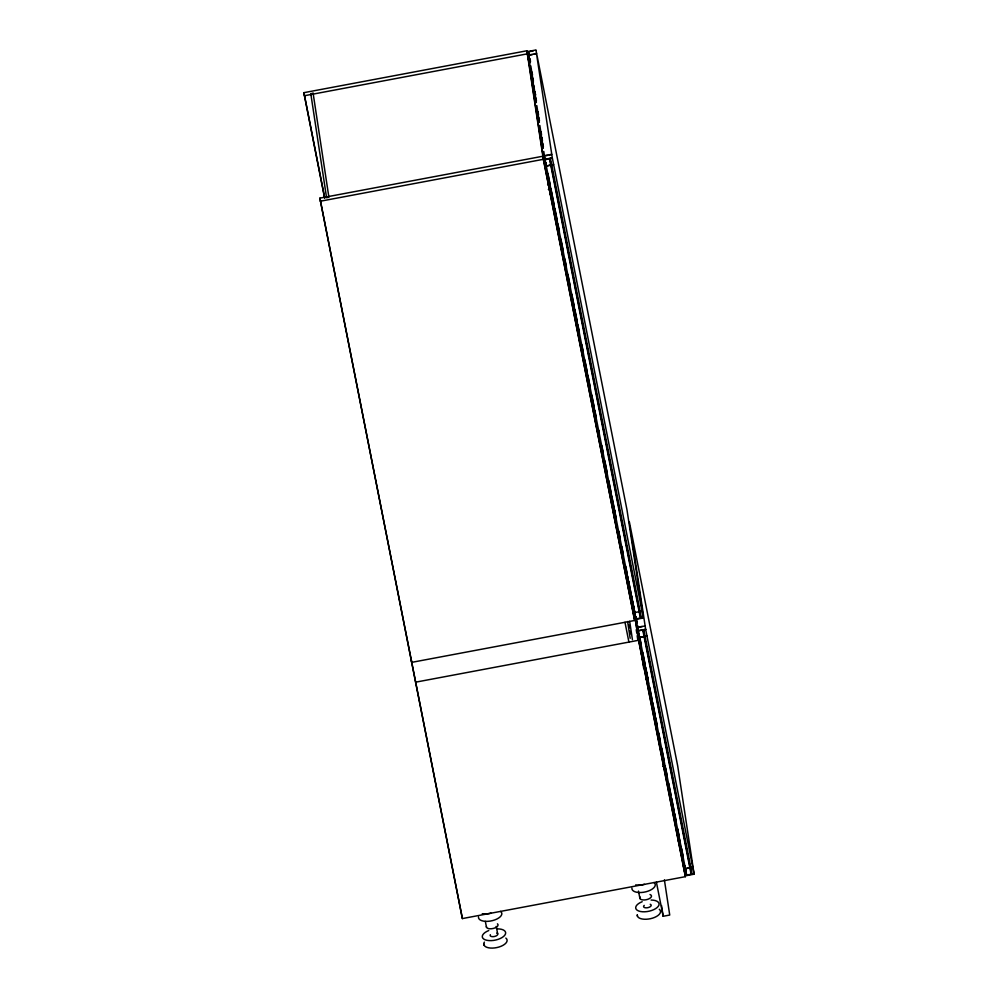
<?xml version="1.0" encoding="UTF-8"?>
<svg xmlns="http://www.w3.org/2000/svg" width="998" height="998" viewBox="0 0 998 998"><rect width="100%" height="100%" fill="white"/><g stroke="black" fill="none" stroke-linecap="round" stroke-linejoin="round"><path stroke-width="1.5" d="M528.204 51.447L535.938 49.987M483.868 944.058L484.03 945.094A11.864 5.514 -11.2 0 0 499.25 946.94A11.864 5.514 -11.2 0 0 505.849 938.095M637.298 915.228L637.46 916.251A11.864 5.514 -11.2 0 0 652.68 918.11A11.864 5.514 -11.2 0 0 659.279 909.265M643.373 617.987L635.664 619.409M694.097 874.186L686.412 875.633M633.78 609.067L635.177 615.841M549.1 187.661L550.023 192.34M614.331 517.139L613.346 511.213M645.868 676.419L646.804 681.11M677.667 836.973L678.59 841.663M544.584 159.343L552.256 157.896M637.922 630.748L645.631 629.314M641.964 611.2L634.366 612.622M324.612 198.053L303.891 92.677L526.882 50.773L531.722 75.199M530.15 51.509L533.119 50.948M304.353 95.746L527.356 53.842L534.304 88.972M536.475 53.555L528.765 54.977L530.163 61.776M532.433 54.616L529.189 55.227L528.84 52.931M534.017 54.316L536.475 53.568M681.896 853.727L685.376 876.668L462.386 918.572L319.884 198.14L542.875 156.237L634.653 620.469L411.65 662.373L411.188 659.291M547.428 155.426L544.459 155.987L543.773 151.409M549.299 155.077L551.757 154.341L544.072 155.713L545.906 166.13M320.346 201.222L543.336 159.318L526.882 50.773M552.331 158.046L549.823 158.52L640.791 617.962L643.298 617.488L626.981 509.853L536.013 50.411L552.331 158.046L643.298 617.488M550.721 165.082L546.268 165.918L545.781 162.662L546.38 165.718M551.108 165.007L553.616 164.533L545.968 166.155M548.438 183.807L549.574 183.582C550.172 186.252 546.58 183.096 549.611 183.395M548.463 183.607L549.736 183.919M547.615 184.755L549.673 184.281M549.935 184.817L548.788 185.029L548.601 184.131M548.426 189.358L549.574 189.146M548.538 189.445L549.599 189.246M551.545 193.487L550.397 193.699C549.624 195.907 553.391 194.036 550.559 194.747M612.847 509.304C615.055 510.489 611.113 507.308 614.057 508.718M613.92 508.194L612.722 508.294M612.747 508.606L613.87 508.082M614.768 512.273L613.633 512.485L613.346 511.051M615.629 516.964L614.481 517.176L614.706 518.498M616.04 519.496C614.394 521.156 616.365 511.812 614.032 509.317M635.963 618.872L640.404 618.036L549.436 158.595L544.983 159.43L635.963 618.872L635.614 616.577M639.281 627.118L642.25 626.557M645.669 629.451L643.161 629.925L691.514 874.161L694.034 873.687L677.717 766.052L629.351 521.817L645.669 629.451L694.034 873.687M639.606 637.323L644.059 636.487M644.446 636.412L646.954 635.938L639.306 637.56M415.58 682.183L638.57 640.279L634.865 615.828M645.219 672.565L646.33 672.053L645.219 672.565C644.77 674.486 648.026 672.49 645.307 673.276M645.195 672.265L646.517 672.689M646.716 673.588L645.569 673.8L645.382 672.902M646.392 678.029L647.54 677.817M648.313 682.258L647.178 682.47C646.392 684.665 650.172 682.794 647.34 683.518M662.66 766.439L665.454 765.915M677.043 832.931L678.178 832.719M677.006 833.118C679.9 831.521 674.735 834.353 678.278 833.841L680.212 843.572M677.106 833.817L678.241 833.604M677.168 833.455L677.355 834.353L678.503 834.141M679.613 839.967L678.478 840.179L678.178 838.582M678.765 841.451L678.141 838.457M685.401 868.584L689.843 867.749M690.229 867.674L692.749 867.2L685.127 868.821M656.397 882.12L663.159 916.276L669.733 915.041L664.394 879.874M685.9 872.04L684.516 865.229L685.04 868.796M677.355 834.353L677.605 835.563M645.145 626.008L637.373 627.156L639.244 637.535M550.397 158.408L641.365 617.862M643.735 629.813L692.101 874.048M528.666 51.784L529.439 55.676M529.926 58.919L530.449 61.539L530.125 59.369M534.916 92.028L535.514 95.072M544.958 158.445L545.444 160.903M547.902 173.365L550.322 185.591M550.921 188.647L554.252 205.476M554.863 208.532L557.283 220.758M557.882 223.814L559.404 231.461M560.913 239.108L563.334 251.346M564.856 258.981L566.365 266.628M567.874 274.275L570.295 286.513M571.817 294.148L574.237 306.386M574.836 309.442L577.268 321.68M577.867 324.737L579.389 332.384M581.809 344.609L583.319 352.257M584.828 359.904L587.248 372.129M587.859 375.186L590.28 387.424M591.802 395.071L594.222 407.296M594.82 410.353L596.342 418M598.763 430.238L599.361 433.294M601.782 445.52L603.303 453.167M604.813 460.814L607.233 473.04M608.755 480.687L611.175 492.925M611.774 495.981L616.315 518.91M618.735 531.148L620.257 538.795M621.766 546.442L623.276 554.077M625.709 566.315L627.218 573.962M628.728 581.609L631.148 593.835M631.759 596.891L634.254 609.466M634.703 611.749L635.19 614.207M638.296 629.85L637.809 627.393L638.159 629.688M639.718 637.111L641.227 644.708M642.737 652.318L645.145 664.493M645.743 667.537L648.151 679.713M649.661 687.31L652.068 699.486M652.68 702.53L655.087 714.705M655.686 717.749L657.195 725.346M658.705 732.956L660.202 740.566M661.711 748.176L664.119 760.339M665.629 767.949L667.138 775.558M668.635 783.168L671.055 795.344M671.654 798.375L674.062 810.551M674.66 813.595L676.17 821.204M677.679 828.814L679.189 836.411M681.597 848.587L683.106 856.197M685.676 869.171L686.162 871.628L685.701 868.584M549.711 184.518L551.732 194.685M646.492 673.288L648.513 683.455M677.243 833.879L677.704 836.212M638.109 637.211L684.915 873.587M543.336 159.318L634.653 620.469M685.376 876.668L638.233 638.57L632.67 601.881M624.985 622.29L628.915 642.101M638.458 891.077L639.93 898.487M496.218 926.418L497.678 933.816M485.327 921.391L486.5 927.317M303.891 92.677L324.749 198.041M319.884 198.14L462.386 918.572M614.119 509.753L613.895 508.394M680.062 843.335L683.767 867.786M637.872 625.908L638.333 628.965M636.649 619.758L637.111 622.814M635.876 616.702L643.71 668.386M634.74 610.851L635.202 613.907M633.755 606.235L634.217 609.291M631.746 595.769L632.208 598.825M636.25 629.663L636.712 632.707M637.173 635.751L637.635 638.795M627.705 576.432L633.368 613.296M629.663 621.317L632.433 639.668M628.752 624.823L629.214 627.867M629.676 630.898L630.137 633.942M627.617 621.505L630.162 638.321M661.537 905.573L663.159 916.276M532.034 72.056L532.495 75.112M532.957 78.168L533.419 81.225M535.04 91.903L535.502 94.96M535.963 98.016L536.425 101.072M538.047 111.751L538.508 114.807M538.97 117.864L539.431 120.92M541.053 131.599L541.515 134.655M541.976 137.712L542.438 140.768M542.9 143.812L543.374 146.868M544.983 157.559L545.457 160.616M529.726 59.393L530.35 62.862M530.811 65.918L533.356 82.709M533.818 85.753L536.363 102.557M536.824 105.601L539.369 122.405M539.831 125.449L543.311 148.353M528.503 59.655L544.022 162.05M637.235 914.829L637.46 916.251M484.03 945.094L483.805 943.659A11.826 5.501 -11.2 0 1 484.392 942.124M496.804 933.105A3.855 1.796 -11.2 0 1 496.942 935.425A3.855 1.796 -11.2 0 1 492.164 936.635A3.855 1.796 -11.2 0 1 490.367 934.727M497.441 923.811A5.938 2.757 -11.2 0 1 493.386 928.439A5.938 2.757 -11.2 0 1 486.375 926.606M500.597 911.374A11.864 5.514 -11.2 0 1 492.501 920.618A11.864 5.514 -11.2 0 1 478.491 916.95M497.64 928.876A11.864 5.514 -11.2 0 1 503.728 936.336A11.864 5.514 -11.2 0 1 485.215 939.817A11.864 5.514 -11.2 0 1 488.758 930.548M491.016 913.17A11.864 5.514 -11.2 0 1 482.271 913.719M650.234 904.275A3.855 1.796 -11.2 0 1 650.16 906.745A3.855 1.796 -11.2 0 1 645.032 907.718A3.855 1.796 -11.2 0 1 644.234 905.398M650.01 894.507A5.938 2.757 -11.2 0 1 650.222 898.075A5.938 2.757 -11.2 0 1 642.849 899.934A5.938 2.757 -11.2 0 1 640.105 897.002M654.027 882.544A11.864 5.514 -11.2 0 1 645.931 891.788A11.864 5.514 -11.2 0 1 631.921 888.12M651.07 900.046A11.864 5.514 -11.2 0 1 657.158 907.506A11.864 5.514 -11.2 0 1 638.645 910.987A11.864 5.514 -11.2 0 1 642.188 901.705M644.446 884.34A11.864 5.514 -11.2 0 1 635.701 884.889M313.123 93.263L310.802 93.7L326.571 197.716L328.891 197.28L313.123 93.263M642.774 630L638.321 630.823L686.686 875.071L691.127 874.236L642.774 630M680.274 843.859L679.151 844.221L680.274 843.859"/></g></svg>
